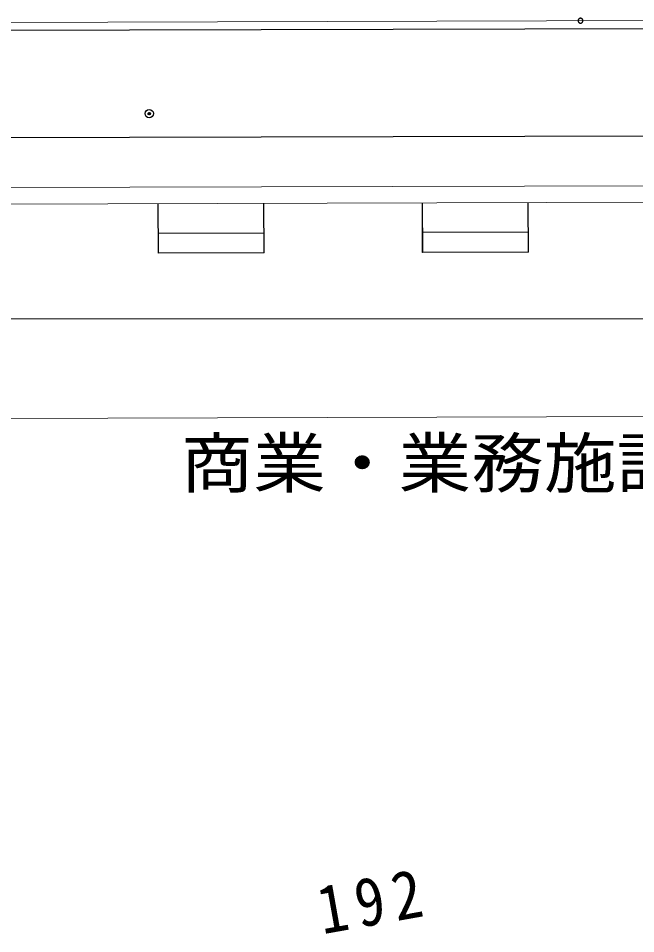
# Model space of a CAD drawing. Units: millimetres, scale not verified. Extents: x -200250 to 200250, y -138500 to 140234.
# Drawn here: x 42949 to 61639, y -28030 to -323 of the extents above; entities that cross this region are included whole.
import ezdxf
from ezdxf.enums import TextEntityAlignment as Align

# ---------------------------------------------------------------- set-up
doc = ezdxf.new("R2010")
doc.units = ezdxf.units.MM
doc.header["$LTSCALE"] = 500
doc.header["$PDMODE"] = 32
doc.header["$PDSIZE"] = 250
doc.layers.add('1-0_現況', color=4, linetype='Continuous')
doc.layers.add('1-8_公園図ﾖﾘ', color=4, linetype='Continuous')
doc.layers.add('1-3_現況4', color=7, linetype='Continuous', lineweight=9)
doc.styles.add('ＭＳ ゴシック', font='')
doc.styles.get('ＭＳ ゴシック').set_extended_font_data('MS Gothic')

msp = doc.modelspace()

# ---------------------------------------------------------------- linework, layer by layer
at = {"layer": '1-0_現況'}
msp.add_circle((46912, -3207), 37.6, dxfattribs=at)
msp.add_point((46912, -3207), dxfattribs=at)
at = {"layer": '1-3_現況4', "color": 4}
for p, q in [((80486.7, -338.2), (29516.9, -481.3)), ((76732.7, -5348.7), (31876.2, -5474.7)), ((76734.1, -5848.7), (32112.1, -5974.1)), ((33057.2, -9415.6), (78164.6, -9415.6)), ((35172.1, -12450.3), (77390.7, -12339.8))]:
    msp.add_line(p, q, dxfattribs=at)
at = {"layer": '1-3_現況4'}
for p, q in [((59895.7, -389.8), (59895.4, -393.4)), ((59895.4, -393.4), (59895.4, -397.1)), ((59895.4, -397.1), (59895.6, -400.7)), ((59895.6, -400.7), (59895.9, -404.4)), ((59896.1, -386.2), (59895.7, -389.8)), ((59895.9, -404.4), (59896.5, -407.9)), ((59896.6, -382.6), (59896.1, -386.2)), ((59896.5, -407.9), (59897.1, -411.5)), ((59897.4, -379), (59896.6, -382.6)), ((59897.1, -411.5), (59898, -415.1)), ((59898.3, -375.5), (59897.4, -379)), ((59898, -415.1), (59899.1, -418.6)), ((59899.4, -372), (59898.3, -375.5)), ((59899.1, -418.6), (59900.3, -422)), ((59900.7, -368.6), (59899.4, -372)), ((59900.3, -422), (59901.6, -425.4)), ((59902.1, -365.2), (59900.7, -368.6)), ((59901.6, -425.4), (59902.4, -427)), ((59903.7, -362), (59902.1, -365.2)), ((59905.5, -358.8), (59903.7, -362)), ((59907.4, -355.7), (59905.5, -358.8)), ((59906.8, -435), (59908.8, -438)), ((59909.5, -352.7), (59907.4, -355.7)), ((59908.8, -438), (59911, -440.9)), ((59911.7, -349.8), (59909.5, -352.7)), ((59911, -440.9), (59913.3, -443.7)), ((59914, -347.1), (59911.7, -349.8)), ((59913.3, -443.7), (59915.8, -446.4)), ((59916.6, -344.4), (59914, -347.1)), ((59915.8, -446.4), (59918.4, -449)), ((59919.2, -341.9), (59916.6, -344.4)), ((59918.4, -449), (59921.1, -451.4)), ((59921.9, -339.5), (59919.2, -341.9)), ((59921.1, -451.4), (59924, -453.7)), ((59924.8, -337.3), (59921.9, -339.5)), ((59924, -453.7), (59926.9, -455.9)), ((59927.8, -335.1), (59924.8, -337.3)), ((59926.9, -455.9), (59929.9, -457.9)), ((59930.8, -333.2), (59927.8, -335.1)), ((59929.9, -457.9), (59933, -459.7)), ((59934, -331.4), (59930.8, -333.2)), ((59933, -459.7), (59936.3, -461.4)), ((59937.3, -329.8), (59934, -331.4)), ((59936.3, -461.4), (59939.6, -462.9)), ((59940.6, -328.3), (59937.3, -329.8)), ((59939.6, -462.9), (59943, -464.3)), ((59944, -327), (59940.6, -328.3)), ((59943, -464.3), (59946.4, -465.5)), ((59947.5, -325.8), (59944, -327)), ((59946.4, -465.5), (59949.9, -466.5)), ((59951, -324.9), (59947.5, -325.8)), ((59949.9, -466.5), (59953.4, -467.3)), ((59954.5, -324.1), (59951, -324.9)), ((59953.4, -467.3), (59957, -468)), ((59958.1, -323.5), (59954.5, -324.1)), ((59957, -468), (59960.7, -468.4)), ((59961.7, -323.1), (59958.1, -323.5)), ((59960.7, -468.4), (59964.3, -468.7)), ((59965.4, -322.8), (59961.7, -323.1)), ((59964.3, -468.7), (59967.9, -468.9)), ((59969, -322.7), (59965.4, -322.8)), ((59967.9, -468.9), (59971.6, -468.8)), ((59972.7, -322.8), (59969, -322.7)), ((59971.6, -468.8), (59975.2, -468.6)), ((59976.2, -323.2), (59972.7, -322.8)), ((59975.2, -468.6), (59978.8, -468.1)), ((59979.9, -323.6), (59976.2, -323.2)), ((59978.8, -468.1), (59982.4, -467.5)), ((59983.5, -324.3), (59979.9, -323.6)), ((59982.4, -467.5), (59986, -466.7)), ((59987, -325.1), (59983.5, -324.3)), ((59986, -466.7), (59989.5, -465.8)), ((59990.5, -326.1), (59987, -325.1)), ((59989.5, -465.8), (59992.9, -464.6)), ((59994, -327.3), (59990.5, -326.1)), ((59992.9, -464.6), (59996.3, -463.3)), ((59997.4, -328.7), (59994, -327.3)), ((59996.3, -463.3), (59999.7, -461.9)), ((60000.7, -330.2), (59997.4, -328.7)), ((59999.7, -461.9), (60002.9, -460.2)), ((60003.9, -331.9), (60000.7, -330.2)), ((60002.9, -460.2), (60006.1, -458.4)), ((60007, -333.8), (60003.9, -331.9)), ((60006.1, -458.4), (60009.1, -456.5)), ((60010.1, -335.7), (60007, -333.8)), ((60009.1, -456.5), (60012.1, -454.4)), ((60013, -337.9), (60010.1, -335.7)), ((60012.1, -454.4), (60015, -452.1)), ((60015.8, -340.2), (60013, -337.9)), ((60015, -452.1), (60017.8, -449.7)), ((60018.6, -342.6), (60015.8, -340.2)), ((60017.8, -449.7), (60020.4, -447.2)), ((60021.2, -345.2), (60018.6, -342.6)), ((60020.4, -447.2), (60022.8, -444.6)), ((60023.6, -347.8), (60021.2, -345.2)), ((60022.8, -444.6), (60025.3, -441.8)), ((60025.9, -350.7), (60023.6, -347.8)), ((60025.3, -441.8), (60027.5, -438.9)), ((60028.1, -353.6), (60025.9, -350.7)), ((60027.5, -438.9), (60029.5, -435.9)), ((60030.2, -356.6), (60028.1, -353.6)), ((60029.5, -435.9), (60031.5, -432.8)), ((60032, -359.7), (60030.2, -356.6)), ((60031.5, -432.8), (60033.3, -429.6)), ((60033.7, -363), (60032, -359.7)), ((60033.3, -429.6), (60034.8, -426.3)), ((60035.3, -366.2), (60033.7, -363)), ((60034.8, -426.3), (60036.3, -423)), ((60036.6, -369.6), (60035.3, -366.2)), ((60036.3, -423), (60037.6, -419.6)), ((60037.9, -373), (60036.6, -369.6)), ((60037.6, -419.6), (60038.6, -416.1)), ((60038.9, -376.5), (60037.9, -373)), ((60038.6, -416.1), (60039.5, -412.6)), ((60039.8, -380.1), (60038.9, -376.5)), ((60039.5, -412.6), (60040.3, -409)), ((60040.5, -383.7), (60039.8, -380.1)), ((60040.3, -409), (60040.9, -405.4)), ((60041.1, -387.2), (60040.5, -383.7)), ((60040.9, -405.4), (60041.2, -401.8)), ((60041.4, -390.9), (60041.1, -387.2)), ((60041.2, -401.8), (60041.5, -398.1)), ((60041.5, -394.5), (60041.4, -390.9)), ((60041.5, -398.1), (60041.5, -394.5)), ((47190.1, -7431.8), (47185.9, -5931.9)), ((50390, -7422.8), (50385.9, -5922.9)), ((55190.1, -7409.5), (55185.9, -5909.5)), ((58390.1, -7400.5), (58385.8, -5900.5)), ((50388.4, -6822.9), (47188.4, -6831.8)), ((58388.4, -6800.5), (55188.4, -6809.5)), ((50390, -7422.8), (47190.1, -7431.8)), ((58390.1, -7400.5), (55190.1, -7409.5))]:
    msp.add_line(p, q, dxfattribs=at)
msp.add_lwpolyline([(59902.4, -427), (59904.9, -431.9), (59906.8, -435)], dxfattribs=at)
msp.add_circle((46912.1, -3207), 37.6, dxfattribs=at)
at = {"layer": '1-3_現況4', "color": 4}
msp.add_point((46912.1, -3207), dxfattribs=at)
at = {"layer": '1-8_公園図ﾖﾘ'}
for p, q in [((59895.6, -389.8), (59895.4, -393.4)), ((59895.4, -393.4), (59895.4, -397.1)), ((59895.4, -397.1), (59895.5, -400.7)), ((59895.5, -400.7), (59895.8, -404.4)), ((59896, -386.2), (59895.6, -389.8)), ((59895.8, -404.4), (59896.4, -407.9)), ((59896.6, -382.6), (59896, -386.2)), ((59896.4, -407.9), (59897, -411.5)), ((59897.3, -379), (59896.6, -382.6)), ((59897, -411.5), (59897.9, -415.1)), ((59898.2, -375.5), (59897.3, -379)), ((59897.9, -415.1), (59899, -418.6)), ((59899.4, -372), (59898.2, -375.5)), ((59899, -418.6), (59900.2, -422)), ((59900.6, -368.6), (59899.4, -372)), ((59900.2, -422), (59901.6, -425.4)), ((59902, -365.2), (59900.6, -368.6)), ((59901.6, -425.4), (59902.3, -427)), ((59903.6, -362), (59902, -365.2)), ((59902.3, -427), (59904.9, -431.9)), ((59905.4, -358.8), (59903.6, -362)), ((59904.9, -431.9), (59906.8, -435)), ((59907.3, -355.7), (59905.4, -358.8)), ((59906.8, -435), (59908.7, -438)), ((59909.4, -352.7), (59907.3, -355.7)), ((59908.7, -438), (59910.9, -440.9)), ((59911.6, -349.8), (59909.4, -352.7)), ((59910.9, -440.9), (59913.3, -443.7)), ((59913.9, -347.1), (59911.6, -349.8)), ((59913.3, -443.7), (59915.7, -446.4)), ((59916.5, -344.4), (59913.9, -347.1)), ((59915.7, -446.4), (59918.4, -449)), ((59919.1, -341.9), (59916.5, -344.4)), ((59918.4, -449), (59921, -451.4)), ((59921.8, -339.5), (59919.1, -341.9)), ((59921, -451.4), (59923.9, -453.7)), ((59924.7, -337.3), (59921.8, -339.5)), ((59923.9, -453.7), (59926.8, -455.9)), ((59927.7, -335.1), (59924.7, -337.3)), ((59926.8, -455.9), (59929.9, -457.9)), ((59930.8, -333.2), (59927.7, -335.1)), ((59929.9, -457.9), (59933, -459.7)), ((59934, -331.4), (59930.8, -333.2)), ((59933, -459.7), (59936.2, -461.4)), ((59937.2, -329.8), (59934, -331.4)), ((59936.2, -461.4), (59939.5, -462.9)), ((59940.5, -328.3), (59937.2, -329.8)), ((59939.5, -462.9), (59942.9, -464.3)), ((59943.9, -327), (59940.5, -328.3)), ((59942.9, -464.3), (59946.3, -465.5)), ((59947.4, -325.8), (59943.9, -327)), ((59946.3, -465.5), (59949.8, -466.5)), ((59950.9, -324.9), (59947.4, -325.8)), ((59949.8, -466.5), (59953.4, -467.3)), ((59954.5, -324.1), (59950.9, -324.9)), ((59953.4, -467.3), (59957, -468)), ((59958.1, -323.5), (59954.5, -324.1)), ((59957, -468), (59960.6, -468.4)), ((59961.7, -323.1), (59958.1, -323.5)), ((59960.6, -468.4), (59964.2, -468.7)), ((59965.3, -322.8), (59961.7, -323.1)), ((59964.2, -468.7), (59967.9, -468.9)), ((59969, -322.7), (59965.3, -322.8)), ((59967.9, -468.9), (59971.5, -468.8)), ((59972.6, -322.8), (59969, -322.7)), ((59971.5, -468.8), (59975.1, -468.6)), ((59976.2, -323.2), (59972.6, -322.8)), ((59975.1, -468.6), (59978.8, -468.1)), ((59979.8, -323.6), (59976.2, -323.2)), ((59978.8, -468.1), (59982.3, -467.5)), ((59983.4, -324.3), (59979.8, -323.6)), ((59982.3, -467.5), (59985.9, -466.7)), ((59986.9, -325.1), (59983.4, -324.3)), ((59985.9, -466.7), (59989.5, -465.8)), ((59990.5, -326.1), (59986.9, -325.1)), ((59989.5, -465.8), (59992.9, -464.6)), ((59993.9, -327.3), (59990.5, -326.1)), ((59992.9, -464.6), (59996.3, -463.3)), ((59997.3, -328.7), (59993.9, -327.3)), ((59996.3, -463.3), (59999.6, -461.9)), ((60000.6, -330.2), (59997.3, -328.7)), ((59999.6, -461.9), (60002.9, -460.2)), ((60003.8, -331.9), (60000.6, -330.2)), ((60002.9, -460.2), (60006.1, -458.4)), ((60007, -333.8), (60003.8, -331.9)), ((60006.1, -458.4), (60009.1, -456.5)), ((60010, -335.7), (60007, -333.8)), ((60009.1, -456.5), (60012.1, -454.4)), ((60013, -337.9), (60010, -335.7)), ((60012.1, -454.4), (60014.9, -452.1)), ((60015.7, -340.2), (60013, -337.9)), ((60014.9, -452.1), (60017.7, -449.7)), ((60018.5, -342.6), (60015.7, -340.2)), ((60017.7, -449.7), (60020.3, -447.2)), ((60021.1, -345.2), (60018.5, -342.6)), ((60020.3, -447.2), (60022.8, -444.6)), ((60023.5, -347.8), (60021.1, -345.2)), ((60022.8, -444.6), (60025.2, -441.8)), ((60025.8, -350.7), (60023.5, -347.8)), ((60025.2, -441.8), (60027.4, -438.9)), ((60028, -353.6), (60025.8, -350.7)), ((60027.4, -438.9), (60029.4, -435.9)), ((60030.1, -356.6), (60028, -353.6)), ((60029.4, -435.9), (60031.4, -432.8)), ((60031.9, -359.7), (60030.1, -356.6)), ((60031.4, -432.8), (60033.2, -429.6)), ((60033.7, -363), (60031.9, -359.7)), ((60033.2, -429.6), (60034.8, -426.3)), ((60035.2, -366.2), (60033.7, -363)), ((60034.8, -426.3), (60036.2, -423)), ((60036.6, -369.6), (60035.2, -366.2)), ((60036.2, -423), (60037.5, -419.6)), ((60037.8, -373), (60036.6, -369.6)), ((60037.5, -419.6), (60038.6, -416.1)), ((60038.9, -376.5), (60037.8, -373)), ((60038.6, -416.1), (60039.5, -412.6)), ((60039.7, -380.1), (60038.9, -376.5)), ((60039.5, -412.6), (60040.3, -409)), ((60040.5, -383.7), (60039.7, -380.1)), ((60040.3, -409), (60040.8, -405.4)), ((60041, -387.2), (60040.5, -383.7)), ((60040.8, -405.4), (60041.2, -401.8)), ((60041.3, -390.9), (60041, -387.2)), ((60041.2, -401.8), (60041.5, -398.1)), ((60041.5, -394.5), (60041.3, -390.9)), ((60041.5, -398.1), (60041.5, -394.5)), ((80419.1, -588.3), (29634.8, -731)), ((75256.4, -3852.9), (31168.4, -3976.7)), ((47190.1, -7431.8), (47185.8, -5931.9)), ((50390, -7422.8), (50385.8, -5922.9)), ((55190, -7409.5), (55185.8, -5909.5)), ((58390, -7400.5), (58385.8, -5900.5)), ((50388.3, -6822.9), (47188.4, -6831.8)), ((58388.3, -6800.5), (55188.3, -6809.5)), ((50390, -7422.8), (47190.1, -7431.8)), ((58390, -7400.5), (55190, -7409.5))]:
    msp.add_line(p, q, dxfattribs=at)

# ---------------------------------------------------------------- texts
at = {"layer": '1-0_現況', "color": 2, "style": 'ＭＳ ゴシック', "width": 1.1}
msp.add_text('商業・業務施設', height=1466, dxfattribs=at).set_placement((47860.7, -14960.4), align=Align.BOTTOM_LEFT)
at = {"layer": '1-0_現況', "color": 2, "insert": (52155.3, -28074.3), "char_height": 1466, "attachment_point": 7, "rotation": 10.13, "style": 'ＭＳ ゴシック'}
msp.add_mtext('\\T1.27;\\W0.9;192', dxfattribs=at)

doc.saveas('drawing.dxf')
